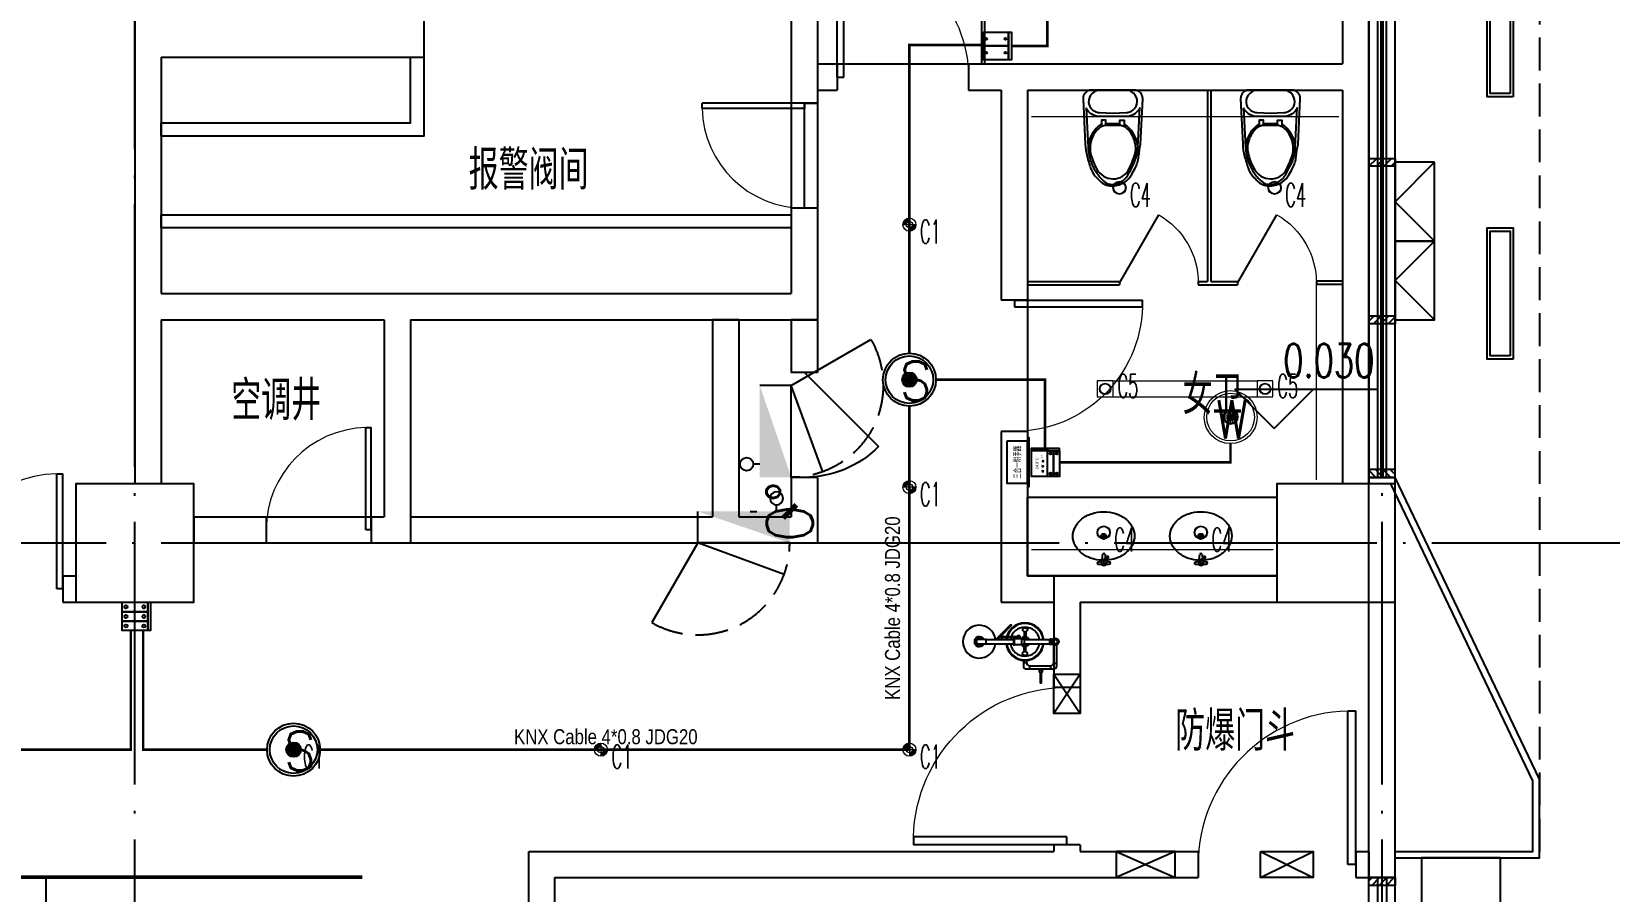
# Model space of a CAD drawing. Extents: x -621157 to 1764546, y -106808 to 741893.
# Drawn here: x 427137 to 439156, y 27345 to 33896 of the extents above; entities that cross this region are included whole.
import ezdxf
from ezdxf.enums import TextEntityAlignment as Align

# ---------------------------------------------------------------- set-up
doc = ezdxf.new("R2010")
doc.units = 0
doc.header["$LTSCALE"] = 1000
doc.header["$MEASUREMENT"] = 0
for name, pattern in [('XREF-A-101-平面图_t3$0$__DASH', [0.35, 0.25, -0.1]), ('XREF-A-101-平面图_t3$0$DASH', [0.35, 0.25, -0.1]), ('XREF-A-101-平面图_t3$0$DOTE', [2.42, 2, -0.2, 0.02, -0.2])]:
    doc.linetypes.add(name, pattern=pattern)
for name, color, linetype in [('0-底图', 7, 'Continuous'), ('abb-light', 7, 'Continuous'), ('KNX line', 3, 'Continuous'), ('L_ELEM', 40, 'Continuous'), ('push-button(abb)', 1, 'Continuous'), ('WIRE-控制', 6, 'Continuous'), ('WIRE-照明', 4, 'Continuous'), ('XREF-A-101-平面图_t3$0$1212121', 8, 'Continuous'), ('XREF-A-101-平面图_t3$0$A-COLUMN', 8, 'Continuous'), ('XREF-A-101-平面图_t3$0$A-CURTWALL', 8, 'Continuous'), ('XREF-A-101-平面图_t3$0$A-DIM_ELEV', 8, 'Continuous'), ('XREF-A-101-平面图_t3$0$A-DOTE', 8, 'Continuous'), ('XREF-A-101-平面图_t3$0$A-ROOM-CH', 8, 'Continuous'), ('XREF-A-101-平面图_t3$0$A-SEE', 8, 'Continuous'), ('XREF-A-101-平面图_t3$0$A-SURFACE', 8, 'Continuous'), ('XREF-A-101-平面图_t3$0$A-WALL', 8, 'Continuous'), ('XREF-A-101-平面图_t3$0$A-WALL-FILL', 8, 'Continuous'), ('XREF-A-101-平面图_t3$0$A-WINDOW', 8, 'Continuous'), ('XREF-A-101-平面图_t3$0$A-开启符号', 8, 'Continuous'), ('XREF-A-101-平面图_t3$0$A-背衬铝板', 8, 'Continuous'), ('XREF-A-101-平面图_t3$0$GROUND', 8, 'Continuous'), ('XREF-A-101-平面图_t3$0$I-LVTRY', 8, 'Continuous'), ('XREF-A-101-平面图_t3$0$I-WALL-GYPSUM', 8, 'Continuous'), ('XREF-A-101-平面图_t3$0$LVTRY', 8, 'Continuous'), ('XREF-A-101-平面图_t3$0$M-HOLE', 8, 'Continuous'), ('XREF-A-101-平面图_t3$0$P-EQUIPMENT', 8, 'Continuous'), ('XREF-A-101-平面图_t3$0$wipess', 8, 'Continuous'), ('XREF-A-101-平面图_t3$0$家具-实验室家具', 8, 'Continuous'), ('XREF-A-101-平面图_t3$0$水-尺寸', 8, 'Continuous'), ('控制系统', 6, 'Continuous')]:
    doc.layers.add(name, color=color, linetype=linetype)
doc.layers.add('KNX微波占空', color=4, linetype='Continuous', lineweight=0)
doc.layers.add('LIGHT-INF', color=6, linetype='Continuous', lineweight=0)
doc.styles.add('_TEL_DIM', font='SIMPLEX', dxfattribs={"width": 0.8, "height": 3.5, "bigfont": 'HZTXT'})
doc.styles.add('arch_dim', font='arial.ttf', dxfattribs={"width": 0.8})
doc.styles.add('INF DIM', font='SIMPLEX.SHX', dxfattribs={"width": 0.7, "bigfont": 'hztxt.shx'})
doc.styles.add('SC-25', font='simfang.ttf', dxfattribs={"height": 90})
doc.styles.get("Standard").update_dxf_attribs({"font": 'romans.shx', "bigfont": 'HZDXC.SHX'})
doc.styles.add('XREF-A-101-平面图_t3$0$-HZDXCROMANS', font='ROMANS.shx', dxfattribs={"bigfont": 'HZDXC.shx'})
doc.styles.add('XREF-A-101-平面图_t3$0$A-101-0-A-106-0(平面图）最终版参照底图_t3$0$XZC', font='simsun.ttc', dxfattribs={"width": 0.8})
doc.styles.add('XREF-A-101-平面图_t3$0$A-STANDARD', font='SIMPLEX', dxfattribs={"bigfont": 'GBCBIG'})
doc.linetypes.add('Ground', pattern='A,0.75,-0.125,[135,sr.shx,S=0.1,R=0,X=-0.15,Y=0],0.125,-0.125', length=1.125)
doc.linetypes.add('LED', pattern='A,6,-3.5,["LED",Standard,S=2.54,R=0,X=-2.54,Y=-1.27],-4.8', length=14.3)
doc.dimstyles.get("Standard").update_dxf_attribs({"dimscale": 100, "dimtxt": 3.5, "dimasz": 1, "dimexe": 2.5, "dimexo": 3, "dimgap": 1.5, "dimtad": 1, "dimdec": 0, "dimzin": 0, "dimdsep": 46, "dimtxsty": 'Standard', "dimblk": 'ARCHTICK', "dimcen": 0.09, "dimadec": 0, "dimazin": 0, "dimtfac": 1, "dimtdec": 0, "dimtix": 1, "dimtmove": 2, "dimatfit": 3, "dimfxl": 0, "dimtolj": 1, "dimtzin": 0, "dimarcsym": 0})

# ---------------------------------------------------------------- blocks, each defined once
blk = doc.blocks.new('XREF-A-101-平面图_t3$0$轴网')
at = {"layer": 'XREF-A-101-平面图_t3$0$A-DOTE', "linetype": 'XREF-A-101-平面图_t3$0$DOTE'}
for p, q in [((57000, -3300), (57000, 43300)), ((66500, -3300), (66500, 43300)), ((-3300, 30000), (69800, 30000))]:
    blk.add_line(p, q, dxfattribs=at)
blk = doc.blocks.new('XREF-A-101-平面图_t3$0$G$C869EB286')
at = {"layer": 'XREF-A-101-平面图_t3$0$A-WINDOW'}
h = blk.add_hatch(dxfattribs=at)
h.set_pattern_fill('ANSI31', color=256, scale=25)
h.set_pattern_definition([(45, (-143.957, -89940), (-28.0633, 28.0633), [])])
h.paths.add_polyline_path([(0, 60), (200, 60), (200, 0), (0, 0)])
blk.add_lwpolyline([(0, 60), (200, 60), (200, 0), (0, 0)], close=True, dxfattribs=at)
blk = doc.blocks.new('XREF-A-101-平面图_t3$0$柱网1F')
at = {"layer": 'XREF-A-101-平面图_t3$0$A-COLUMN'}
for points in [[(56550, -10450), (57450, -10450), (57450, -9550), (56550, -9550)], [(65700, -10450), (66600, -10450), (66600, -9550), (65700, -9550)]]:
    blk.add_lwpolyline(points, close=True, dxfattribs=at)
blk = doc.blocks.new('XREF-A-101-平面图_t3$0$ROOM')
at = {"layer": 'XREF-A-101-平面图_t3$0$A-ROOM-CH', "style": 'XREF-A-101-平面图_t3$0$-HZDXCROMANS', "width": 0.6}
for tag, p in [('中文房间名称', (0, -1000)), ('英文房间名称', (0, -1500))]:
    blk.add_attdef(tag, text='', height=300, dxfattribs=at).set_placement(p, align=Align.CENTER)
blk = doc.blocks.new('_ArchTick')
at = {"color": 0, "linetype": 'ByBlock', "const_width": 0.4}
blk.add_lwpolyline([(-0.5, -0.5), (0.5, 0.5)], dxfattribs=at)
blk = doc.blocks.new('*D25423')
at = {"layer": 'Defpoints', "color": 0}
blk.add_point((0, 0), dxfattribs=at)
blk.add_point((0, 0), dxfattribs=at)
blk.add_point((0, 0), dxfattribs=at)
blk.add_point((0, 0), dxfattribs=at)
at = {"layer": 'XREF-A-101-平面图_t3$0$水-尺寸', "color": 0, "linetype": 'ByBlock', "lineweight": -2}
blk.add_line((0, 300), (0, 250), dxfattribs=at)
blk.add_line((0, 300), (0, 250), dxfattribs=at)
blk.add_arc((0, 0), 0, 180, 180, dxfattribs=at)
at = {"layer": 'XREF-A-101-平面图_t3$0$水-尺寸', "color": 0, "linetype": 'ByBlock', "lineweight": -2, "xscale": 100, "yscale": 100, "zscale": 100}
for rotation in [90, 90.00000000000001]:
    blk.add_blockref('_ArchTick', (0, 0), dxfattribs=dict(at, rotation=rotation))
at = {"layer": 'XREF-A-101-平面图_t3$0$水-尺寸', "color": 0, "insert": (0, 0), "char_height": 350, "attachment_point": 5}
blk.add_mtext('\\A1;0%%d', dxfattribs=at)
blk = doc.blocks.new('XREF-A-101-平面图_t3$0$$lvtry$00000194')
at = {"color": 0}
for p, q in [((-17, -27), (-17, -17)), ((17, -27), (17, -17))]:
    blk.add_line(p, q, dxfattribs=at)
blk.add_lwpolyline([(14, -39, -0.067374), (92, -53, -0.088152), (166, -93, -0.105269), (218, -155, -0.121685), (235, -224, -0.121685), (218, -292, -0.105269), (166, -355, -0.088152), (92, -394, -0.078966), (0, -409, -0.078966), (-92, -394, -0.088152), (-166, -355, -0.105269), (-218, -292, -0.121685), (-235, -224, -0.121685), (-218, -155, -0.105269), (-166, -93, -0.088152), (-92, -53, -0.059935), (-23, -40, -0.059935)], format="xyb", dxfattribs=at)
for centre, radius in [((0, -27), 16.7), ((0, -221), 20), ((0, -221), 15)]:
    blk.add_circle(centre, radius, dxfattribs=at)
for centre, radius, start, end in [((0, -17), 16.7, 0, 180), ((-40, -17), 10.1, 106.6096, 258.1648), ((-64, 250), 259, 274.7069, 282.3732), ((-75, -197), 173, 71.36, 79.1873), ((-29, -63), 6.77, 155.344, 308.3224), ((-171, 35), 166, 324.8411, 338.1337), ((-171, 35), 170, 324.8411, 331.3523), ((-29, -63), 3.37, 155.344, 308.3224), ((100, -178), 170, 132.3141, 138.8253), ((100, -178), 166, 125.5327, 138.8253), ((-12, -42), 10.6, 201.8924, 261.774), ((-381, -99), 372, 2.3982, 6.7627), ((0, -80), 9.9, 201.7837, 338.2163), ((64, 250), 259, 257.6268, 265.2931), ((381, -99), 372, 170.1008, 177.6018), ((75, -197), 173, 100.8127, 110.4191), ((40, -17), 10.1, 281.8352, 73.3904)]:
    blk.add_arc(centre, radius, start, end, dxfattribs=at)
for p in [(0, -27), (0, -221)]:
    blk.add_point(p, dxfattribs=at)
blk = doc.blocks.new('XREF-A-101-平面图_t3$0$马桶A')
blk.add_wipeout([(227, 298), (227, 304), (226, 310), (225, 316), (223, 322), (221, 328), (219, 333), (215, 338), (212, 343), (207, 347), (203, 351), (198, 355), (193, 358), (187, 361), (181, 363), (175, 364), (169, 365), (163, 365), (-163, 365), (-169, 365), (-175, 364), (-181, 363), (-187, 361), (-193, 358), (-198, 355), (-203, 351), (-207, 347), (-212, 343), (-215, 338), (-219, 333), (-221, 328), (-224, 322), (-225, 316), (-226, 310), (-227, 304), (-227, 298), (-211, -47), (-208, -78), (-203, -108), (-197, -139), (-170, -228), (-164, -243), (-156, -259), (-148, -273), (-137, -287), (-115, -312), (-90, -335), (-82, -342), (-73, -348), (-63, -353), (-53, -357), (-43, -361), (-32, -363), (-22, -365), (-11, -365), (0, -365), (16, -363), (31, -360), (47, -356), (62, -350), (76, -343), (90, -335), (102, -327), (114, -317), (124, -306), (133, -294), (141, -281), (169, -230), (179, -209), (187, -186), (193, -163), (196, -140), (211, -47)]).dxf.layer = 'XREF-A-101-平面图_t3$0$wipess'
at = {"color": 35, "linetype": 'ByBlock'}
blk.add_line((53, 109), (-53, 109), dxfattribs=at)
at = {"color": 0, "linetype": 'Continuous'}
blk.add_lwpolyline([(227, 298, 0.431726), (163, 365), (-163, 365, 0.431435), (-227, 298), (-211, -47, 0.05293), (-197, -139, 0.015625), (-170, -228, 0.092508), (-137, -287, 0.041886), (-90, -335, 0.199313), (0, -365, 0.124065), (90, -335, 0.122705), (141, -281, 0.00916), (169, -230, 0.093585), (196, -140, -0.024039), (211, -47)], format="xyb", close=True, dxfattribs=at)
at = {"color": 35}
for points in [[(-101, 194), (0, 190), (101, 194, 0.31346), (183, 257, 0.214355), (170, 326, 0.233297), (103, 365), (-107, 365, 0.214741), (-170, 326, 0.214469), (-182, 253, 0.149897), (-150, 211, 0.149897), (-101, 194)], [(-204, 229), (-189, -72, 0.039846), (-181, -133, 0.096207), (-126, -263, 0.060028), (-69, -329, 0.204422), (0, -353, 0.133941), (69, -329, 0.129163), (125, -263, -0.000598), (157, -200, 0.056687), (181, -133, 0.051135), (189, -72), (204, 229, -0.272391), (111, 165), (-111, 165, -0.270676), (-204, 229)], [(107, 73, 0.09365), (83, 89, 0.098915), (54, 95), (-55, 95, 0.096282), (-83, 89, 0.096282), (-108, 73, 0.05557), (-140, 34, 0.05557), (-163, -11, 0.092989), (-174, -76, 0.063501), (-167, -129, 0.057856), (-124, -235, 0.268831), (0, -311, 0.294074), (124, -235, 0.034416), (167, -129, 0.087024), (174, -76, 0.134611), (140, 34, 0.061058), (107, 73)]]:
    blk.add_lwpolyline(points, format="xyb", close=True, dxfattribs=at)
at = {"color": 35, "linetype": 'ByBlock'}
for points in [[(-53, 95), (-53, 136), (-87, 136), (-87, 88)], [(53, 95), (53, 136), (86, 136), (86, 88)]]:
    blk.add_lwpolyline(points, dxfattribs=at)
for centre, start, end in [((52, -92), 124.5259, 171.7782), ((-52, -92), 8.2064, 55.4741)]:
    blk.add_arc(centre, 244, start, end, dxfattribs=at)
blk = doc.blocks.new('XREF-A-101-平面图_t3$0$A-VEGA-2-LAY-1-01（B栋办公楼）$0$$TCHSYS$APDOOR2D')
blk.add_line((0.5, 0), (0, 0.866))
at = {"lineweight": 13}
blk.add_arc((0.5, 0), 1, 120, 180, dxfattribs=at)
blk = doc.blocks.new('XREF-A-101-平面图_t3$0$A-101-0-A-106-0(平面图）最终版参照底图_t3$0$A$C852bf139')
at = {"ltscale": 100}
for points in [[(-25, 157), (-345, 157), (-345, 0), (-25, 0)], [(-370, 0), (-370, -13), (0, -13), (0, 0)]]:
    blk.add_lwpolyline(points, close=True, dxfattribs=at)
at = {"style": 'XREF-A-101-平面图_t3$0$A-101-0-A-106-0(平面图）最终版参照底图_t3$0$XZC', "width": 0.6}
blk.add_text('三合一烘手器', height=50, dxfattribs=at).set_placement((-185, 79), align=Align.MIDDLE_CENTER)
blk = doc.blocks.new('XREF-A-101-平面图_t3$0$G$C392A9A82')
at = {"layer": 'XREF-A-101-平面图_t3$0$LVTRY'}
for p, q in [((65270, -6650), (65270, -8108)), ((65295, -6650), (65295, -8108)), ((63900, -8108), (64600, -8108)), ((63900, -8133), (64600, -8133)), ((65200, -8108), (65270, -8108)), ((65200, -8133), (65300, -8133)), ((65295, -8108), (65500, -8108)), ((65300, -8133), (65500, -8133)), ((66300, -8106), (66100, -8106)), ((66300, -8131), (66100, -8131))]:
    blk.add_line(p, q, dxfattribs=at)
for points in [[(63550, -6450), (63575, -6450), (63575, -5950), (63550, -5950)], [(65800, -10350), (63900, -10350), (63900, -9750), (65800, -9750)]]:
    blk.add_lwpolyline(points, close=True, dxfattribs=at)
for points in [[(64600, -8108), (64600, -8133)], [(65200, -8108), (65200, -8133)], [(65500, -8108), (65500, -8133)], [(66100, -8106), (66100, -8131)]]:
    blk.add_lwpolyline(points, dxfattribs=at)
at = {"layer": 'XREF-A-101-平面图_t3$0$I-LVTRY', "rotation": 89.99999999999999}
blk.add_blockref('XREF-A-101-平面图_t3$0$A-101-0-A-106-0(平面图）最终版参照底图_t3$0$A$C852bf139', (63900, -9300), dxfattribs=at)
at = {"layer": 'XREF-A-101-平面图_t3$0$LVTRY'}
for p in [(64550, -7015), (65750, -7015)]:
    blk.add_blockref('XREF-A-101-平面图_t3$0$马桶A', p, dxfattribs=at)
at = {"layer": 'XREF-A-101-平面图_t3$0$LVTRY', "xscale": -600, "yscale": 600, "zscale": 25}
for p in [(64900, -8120), (65800, -8120)]:
    blk.add_blockref('XREF-A-101-平面图_t3$0$A-VEGA-2-LAY-1-01（B栋办公楼）$0$$TCHSYS$APDOOR2D', p, dxfattribs=at)
at = {"layer": 'XREF-A-101-平面图_t3$0$LVTRY', "rotation": 180.3060095053977}
for p in [(64481, -10271), (65221, -10271)]:
    blk.add_blockref('XREF-A-101-平面图_t3$0$$lvtry$00000194', p, dxfattribs=at)
blk = doc.blocks.new('XREF-A-101-平面图_t3$0$Shower_plan')
at = {"layer": 'XREF-A-101-平面图_t3$0$1212121'}
for p, q in [((-20, -112), (-20, -94)), ((-16, -314), (-16, -120)), ((16, -314), (16, -120)), ((20, -112), (20, -94)), ((164, -90), (164, -66)), ((184, -114), (208, -114)), ((212, -177), (208, -177)), ((212, -199), (208, -199)), ((215, -184), (220, -184)), ((215, -193), (220, -193)), ((-94, -290), (-90, -290)), ((-75, -301), (-18, -302)), ((-75, -315), (-22, -315)), ((-34, -355), (-31, -355)), ((75, -302), (17, -302)), ((75, -316), (22, -316)), ((94, -327), (90, -327)), ((160, -297), (160, -321)), ((184, -274), (208, -274)), ((-34, -361), (-31, -361)), ((-16, -607), (-16, -396)), ((16, -607), (16, -396))]:
    blk.add_line(p, q, dxfattribs=at)
for points in [[(-22, -120), (-22, -112), (22, -112), (22, -120)], [(-37, -500), (-34, -500), (-34, -346), (-37, -346)], [(24, -388), (-24, -388), (-24, -338), (-22, -336), (22, -336), (24, -338)]]:
    blk.add_lwpolyline(points, close=True, dxfattribs=at)
for points in [[(143, -321), (184, -321, 0.414214), (208, -297), (208, -90, 0.414214), (184, -66), (23, -66)], [(143, -297), (160, -297, 0.414214), (184, -273), (184, -114, 0.414214), (160, -90), (23, -90)], [(-111, -308, -0.092425), (-109, -301, -0.095768), (-106, -295, -0.100909), (-101, -292, -0.104872), (-94, -290, -0.001591), (-94, -290, -0.100909)], [(-93, -325, -0.034962), (-95, -325, -0.104872), (-101, -324, -0.100909), (-106, -320, -0.095768), (-110, -314, -0.092425), (-111, -308, -0.092425)], [(-37, -349, 0.153738), (-38, -347), (-43, -347, 0.078248), (-44, -349), (-44, -364, 0.153738), (-43, -367), (-38, -367, 0.153738), (-37, -364)], [(92, -292, -0.034962), (94, -292, -0.104872), (100, -293, -0.100909), (106, -297, -0.095768), (109, -303, -0.092425), (110, -310, -0.092425)], [(110, -310, -0.092425), (109, -316, -0.095768), (105, -322, -0.100909), (100, -326, -0.104872), (94, -327, -0.001591), (94, -327, -0.100909)], [(-16, -530), (-128, -419, -1), (-122, -414)], [(-122, -414), (-53, -483, -1)], [(-23, -388), (-23, -395, 0.154019), (-19, -396), (19, -396, 0.154019), (23, -395), (23, -388)], [(-37, -491), (-54, -491, -1), (-54, -483), (-37, -483)], [(-45, -491), (-16, -519, -1)]]:
    blk.add_lwpolyline(points, format="xyb", dxfattribs=at)
for points in [[(212, -177), (214, -177), (215, -179), (215, -198), (214, -199)], [(212, -199), (214, -199), (215, -198), (215, -179), (214, -177)], [(-24, -371), (-31, -371), (-31, -346), (-24, -346)], [(-22, -336), (-22, -314), (22, -314), (22, -336)], [(-34, -491), (-28, -491), (-28, -483), (-34, -483)], [(-31, -657), (-20, -637)], [(20, -637), (31, -657), (16, -684), (-16, -684), (-31, -657)]]:
    blk.add_lwpolyline(points, dxfattribs=at)
for points in [[(221, -201), (229, -201, 0.414214), (231, -199), (231, -194, -0.414214), (232, -193), (313, -193, 0.414214), (313, -192), (313, -185, 0.414214), (313, -184), (232, -184, -0.414214), (231, -183), (231, -177, 0.414214), (229, -176), (221, -176, 0.414214), (220, -177), (220, -199, 0.414214)], [(-106, -308, -0.092425), (-105, -301, -0.095768), (-102, -295, -0.100909), (-96, -292, -0.104872), (-90, -290, -0.104872), (-84, -292, -0.100909), (-79, -296, -0.095768), (-75, -301, -0.092425), (-74, -308, -0.092425), (-75, -315, -0.095768), (-79, -320, -0.100909), (-84, -324, -0.104872), (-90, -325, -0.104872), (-97, -324, -0.100909), (-102, -320, -0.095768), (-105, -314, -0.092425)], [(106, -310, -0.092425), (105, -316, -0.095768), (101, -322, -0.100909), (96, -326, -0.104872), (90, -327, -0.104872), (84, -325, -0.100909), (78, -322, -0.095768), (75, -316, -0.092425), (74, -309, -0.092425), (75, -303, -0.095768), (78, -297, -0.100909), (84, -293, -0.104872), (90, -292, -0.104872), (96, -293, -0.100909), (101, -297, -0.095768), (105, -303, -0.092425)], [(-20, -657), (-20, -607), (20, -607), (20, -657, -1)]]:
    blk.add_lwpolyline(points, format="xyb", close=True, dxfattribs=at)
for centre, radius in [((0, -78), 26.3), ((0, -78), 16.4), ((-60, -481), 3.91)]:
    blk.add_circle(centre, radius, dxfattribs=at)
for centre, radius, start, end in [((0, -309), 144, 96.5663, 263.4343), ((0, -309), 139, 96.804, 263.1966), ((0, -309), 111, 98.3801, 261.6205), ((0, -309), 144, 276.5663, 83.4343), ((0, -309), 139, 276.804, 83.1966), ((0, -309), 111, 278.6256, 81.375), ((0, -309), 36, 116.7475, 168.6934), ((0, -309), 36, 190.3072, 231.764), ((0, -309), 18.8, 149.7809, 195.9711), ((0, -309), 36, 10.3072, 62.4104), ((0, -309), 18.8, 344.0295, 27.2237), ((0, -309), 36, 308.7702, 348.6934), ((0, -657), 125, 97.5816, 82.419), ((0, -657), 37.5, 121.3804, 58.6121)]:
    blk.add_arc(centre, radius, start, end, dxfattribs=at)
blk = doc.blocks.new('XREF-A-101-平面图_t3$0$G$C45C07046')
at = {"layer": 'XREF-A-101-平面图_t3$0$家具-实验室家具', "color": 252, "rotation": 270.0000000129395}
blk.add_blockref('XREF-A-101-平面图_t3$0$Shower_plan', (164089, 29248), dxfattribs=at)
blk = doc.blocks.new('XREF-A-101-平面图_t3$0$WINDOW2DLIB$SYSLIB$00000001')
at = {"color": 0}
for points in [[(-0.5, 0.5), (-0.5, -0.5)], [(-0.5, 0.5), (0.5, 0.5)], [(0.5, -0.5), (0.5, 0.5)], [(0.5, 0.1667), (-0.5, 0.1667)], [(0.5, -0.1667), (-0.5, -0.1667)], [(-0.5, -0.5), (0.5, -0.5)]]:
    blk.add_lwpolyline(points, dxfattribs=at)
blk = doc.blocks.new('XREF-A-101-平面图_t3$0$DOOR2DLIB$SYSLIB$00000107')
at = {"color": 0}
for p, q in [((0.45, 0.975), (0.5, 0.975)), ((0.45, 0), (0.45, 0.975)), ((0.5, 0), (0.5, 0.975)), ((0.5, 0), (0.45, 0))]:
    blk.add_line(p, q, dxfattribs=at)
at = {"color": 0, "lineweight": 13}
blk.add_arc((0.475, 0), 0.975, 91.4693, 180, dxfattribs=at)
blk = doc.blocks.new('XREF-A-101-平面图_t3$0$DOOR2DLIB$SYSLIB$00000108')
at = {"color": 0}
for p, q in [((-0.5, 0), (-0.5, 0.4875)), ((-0.475, 0.4875), (-0.5, 0.4875)), ((-0.475, 0), (-0.475, 0.4875)), ((0.475, 0), (0.475, 0.4875)), ((0.475, 0.4875), (0.5, 0.4875)), ((0.5, 0), (0.5, 0.4875)), ((-0.5, 0), (-0.475, 0)), ((0.5, 0), (0.475, 0))]:
    blk.add_line(p, q, dxfattribs=at)
at = {"color": 0, "lineweight": 13}
for centre, start, end in [((-0.4875, 0), 0, 88.53072), ((0.4875, 0), 91.46928, 180)]:
    blk.add_arc(centre, 0.4875, start, end, dxfattribs=at)
blk = doc.blocks.new('XREF-A-101-平面图_t3$0$DOOR2DLIB$SYSLIB$00000101')
at = {"color": 0}
blk.add_line((0.5, 0), (-0.207, 0.707), dxfattribs=at)
blk.add_arc((0.5, 0), 1, 135, 180, dxfattribs=at)
blk = doc.blocks.new('Infinity011318499921231')
blk.add_circle((0, 0), 50)
at = {"color": 8}
blk.add_circle((0, 0), 45, dxfattribs=at)
at = {"style": 'INF DIM', "width": 0.5}
blk.add_text('C4', height=180, dxfattribs=at).set_placement((81, -144))
blk = doc.blocks.new('Infinity0113191599123')
blk.add_lwpolyline([(0, 0), (120, 0), (120, 120), (0, 120)], close=True)
blk.add_circle((60, 60), 42.9)
at = {"color": 8}
blk.add_circle((60, 60), 38.6, dxfattribs=at)
at = {"style": 'INF DIM', "width": 0.5}
blk.add_text('C5', height=180, dxfattribs=at).set_placement((154, -8))
blk = doc.blocks.new('A$Cffee1762')
h = blk.add_hatch(color=8)
h.dxf.hatch_style = 1
h.paths.add_polyline_path([(-50, 0), (-24, 0, -0.414214), (0, 24), (0, 50, 0.414214)])
h.paths.add_polyline_path([(0, -24), (0, -50, 0.414214), (50, 0), (24, 0, -0.414214)])
at = {"color": 8}
for points in [[(50, 0), (-50, 0)], [(0, 50), (0, -50)]]:
    blk.add_lwpolyline(points, dxfattribs=at)
blk.add_circle((0, 0), 50)
blk.add_circle((0, 0), 24.5, dxfattribs=at)
at = {"style": 'INF DIM', "width": 0.5}
blk.add_text('C1', height=180, dxfattribs=at).set_placement((81, -144))
blk = doc.blocks.new('*U24665')
at = {"layer": 'LIGHT-INF'}
blk.add_blockref('A$Cffee1762', (-71, 47), dxfattribs=at)
blk = doc.blocks.new('*U24664')
at = {"layer": 'LIGHT-INF', "color": 0, "linetype": 'ByBlock', "lineweight": -2}
for p in [(-4700, 0), (-2350, 0), (0, 0)]:
    blk.add_blockref('*U24665', p, dxfattribs=at)
blk = doc.blocks.new('G$C6C03BD24')
at = {"layer": 'LIGHT-INF', "color": 6, "linetype": 'LED', "ltscale": 0.05}
for p, q in [((63830, -6750), (66170, -6750)), ((63830, -10050), (65670, -10050))]:
    blk.add_line(p, q, dxfattribs=at)
at = {"layer": 'LIGHT-INF', "color": 6}
for p, q in [((64451, -8766), (65549, -8766)), ((64451, -8886), (65549, -8886))]:
    blk.add_line(p, q, dxfattribs=at)
at = {"layer": 'LIGHT-INF', "color": 6, "linetype": 'LED', "ltscale": 0.05}
blk.add_lwpolyline([(66000, -9520), (66000, -8033)], dxfattribs=at)
at = {"layer": 'LIGHT-INF', "color": 6}
for name, p in [('Infinity011318499921231', (64500, -7294)), ('Infinity011318499921231', (65682, -7294)), ('A$Cffee1762', (62900, -7575)), ('Infinity0113191599123', (64331, -8886)), ('Infinity0113191599123', (65549, -8886)), ('A$Cffee1762', (62900, -9575)), ('Infinity011318499921231', (64380, -9920)), ('Infinity011318499921231', (65120, -9920)), ('*U24664', (62971, -11622))]:
    blk.add_blockref(name, p, dxfattribs=at)
blk = doc.blocks.new('804')
at = {"layer": '控制系统'}
for p, q in [((27.2, 0), (-27.2, 0)), ((25.1, 10.4), (-25.1, -10.4)), ((-25.1, 10.4), (25.1, -10.4)), ((-19.2, 19.2), (19.2, -19.2)), ((19.2, 19.2), (-19.2, -19.2)), ((-10.4, 25.1), (10.4, -25.1)), ((10.4, 25.1), (-10.4, -25.1)), ((0, 27.2), (0, -27.2))]:
    blk.add_line(p, q, dxfattribs=at)
for radius in [112.4, 100.9, 31, 27.2]:
    blk.add_circle((0, 0), radius, dxfattribs=at)
at = {"color": 7, "style": '_TEL_DIM', "width": 0.8}
blk.add_text('s', height=250, dxfattribs=at).set_placement((-46.3, -88.8))
blk = doc.blocks.new('KNX微波占空')
at = {"layer": 'KNX微波占空'}
for p, q in [((11001.1, 35225.3), (11035.6, 35190.7)), ((11035.6, 35225.3), (11001.1, 35190.7)), ((11009, 35230.6), (11027.7, 35185.4)), ((11027.7, 35230.6), (11009, 35185.4)), ((11018.4, 35232.4), (11018.4, 35183.6)), ((11042.8, 35208), (10993.9, 35208)), ((11040.9, 35217.3), (10995.8, 35198.6)), ((10995.8, 35217.3), (11040.9, 35198.6))]:
    blk.add_line(p, q, dxfattribs=at)
for radius in [100.8, 90.6, 27.8, 24.4]:
    blk.add_circle((11018.4, 35208), radius, dxfattribs=at)
at = {"layer": 'KNX微波占空', "style": '_TEL_DIM', "width": 0.8}
blk.add_text('W', height=145.9, dxfattribs=at).set_placement((10963.4, 35126.9))
blk = doc.blocks.new('42')
at = {"color": 0}
for points in [[(0, 1256), (1246, 1256), (1246, 0), (0, 0)], [(0, 1256), (1128, 1256), (1128, 832), (0, 832)], [(0, 832), (1128, 832), (1128, 417), (0, 417)], [(1128, 1256), (1246, 1256), (1246, 0), (1128, 0)], [(0, 417), (1128, 417), (1128, 0), (0, 0)]]:
    blk.add_lwpolyline(points, close=True, dxfattribs=at)
for centre in [(170, 1044), (958, 1044), (170, 619), (170, 205), (958, 619), (958, 205)]:
    blk.add_circle(centre, 68, dxfattribs=at)
blk = doc.blocks.new('95')
at = {"color": 0}
for points in [[(0, 1977), (2007, 1977), (2007, 0), (0, 0)], [(0, 1977), (1807, 1977), (1807, 1002), (0, 1002)], [(1807, 1977), (2007, 1977), (2007, 0), (1807, 0)], [(0, 1002), (1807, 1002), (1807, 0), (0, 0)]]:
    blk.add_lwpolyline(points, close=True, dxfattribs=at)
for centre in [(214, 1489), (1592, 1489), (214, 514), (1592, 514)]:
    blk.add_circle(centre, 68, dxfattribs=at)
blk = doc.blocks.new('A$C5C940A98')
at = {"layer": 'abb-light'}
h = blk.add_hatch(dxfattribs=at)
h.set_pattern_fill('AR-SAND', color=0, style=0)
h.set_pattern_definition([(37.5, (-341033.5876, -432534.711), (-0.062993358, 1.926823769), [0, -1.52, 0, -1.7, 0, -1.625]), (7.5, (-341033.5876, -432534.711), (1.769776705, 2.822146065), [0, -0.82, 0, -1.37, 0, -0.525]), (327.5, (-341034.8176, -432534.711), (3.114141862, 0.0056590535), [0, -0.5, 0, -1.8, 0, -2.35]), (317.5, (-341034.8176, -432534.711), (3.006126605, 0.877675565), [0, -0.25, 0, -1.18, 0, -1.35])])
h.paths.add_polyline_path([(0.4, 2), (0.4, 2.4), (0.8, 2.4), (0.8, 2), (1.2, 2), (1.2, 1), (1, 1), (1, 0), (0.7, 0), (0.7, 1), (0.5, 1), (0.5, 0), (0.2, 0), (0.2, 1), (0, 1), (0, 2)])
at = {"layer": 'abb-light', "color": 0}
for p, q in [((0.4, 2), (0, 2)), ((0, 2), (0, 1)), ((0, 1), (0.2, 1)), ((0.2, 1), (0.2, 0)), ((0.2, 0), (0.5, 0)), ((0.4, 2), (0.4, 2.4)), ((0.4, 2.4), (0.8, 2.4)), ((0.5, 1), (0.5, 0)), ((0.5, 1), (0.7, 1)), ((0.7, 1), (0.7, 0)), ((0.7, 0), (1, 0)), ((0.8, 2.4), (0.8, 2)), ((0.8, 2), (1.2, 2)), ((1.2, 1), (1, 1)), ((1, 1), (1, 0)), ((1.2, 2), (1.2, 1))]:
    blk.add_line(p, q, dxfattribs=at)
blk = doc.blocks.new('17')
at = {"layer": 'push-button(abb)'}
h = blk.add_hatch(dxfattribs=at)
h.set_pattern_fill('AR-SAND', color=0, scale=0.156714, style=0)
h.set_pattern_definition([(37.5, (-5343464.5088, -6777426.59262), (-0.009871945873, 0.3019604054384), [0, -0.238205394623, 0, -0.2664139281965, 0, -0.254660372541]), (7.5, (-5343464.5088, -6777426.59262), (0.277348920048, 0.442270011284), [0, -0.128505541836, 0, -0.214698283311, 0, -0.08227488959]), (327.5, (-5343464.70156, -6777426.59262), (0.488029862559, 0.000886853343), [0, -0.078357037705, 0, -0.2820853357375, 0, -0.368278077213]), (317.5, (-5343464.70156, -6777426.59262), (0.4711023514, 0.137544114668), [0, -0.0391785188524, 0, -0.1849226089835, 0, -0.211564001803])])
edge = h.paths.add_edge_path()
edge.add_line((952, 1036), (952, 1043))
edge = h.paths.add_edge_path()
edge.add_line((952, 1043), (958, 1043))
edge = h.paths.add_edge_path()
edge.add_line((958, 1043), (958, 1036))
edge = h.paths.add_edge_path()
edge.add_line((958, 1036), (964, 1036))
edge = h.paths.add_edge_path()
edge.add_line((964, 1036), (964, 1021))
edge = h.paths.add_edge_path()
edge.add_line((964, 1021), (961, 1021))
edge = h.paths.add_edge_path()
edge.add_line((961, 1021), (961, 1005))
edge = h.paths.add_edge_path()
edge.add_line((952, 1036), (946, 1036))
edge = h.paths.add_edge_path()
edge.add_line((946, 1036), (946, 1021))
edge = h.paths.add_edge_path()
edge.add_line((946, 1021), (949, 1021))
edge = h.paths.add_edge_path()
edge.add_line((949, 1021), (949, 1005))
edge = h.paths.add_edge_path()
edge.add_line((949, 1005), (953, 1005))
edge = h.paths.add_edge_path()
edge.add_line((957, 1005), (961, 1005))
edge = h.paths.add_edge_path()
edge.add_line((953, 1021), (953, 1005))
edge = h.paths.add_edge_path()
edge.add_line((957, 1021), (957, 1005))
edge = h.paths.add_edge_path()
edge.add_line((953, 1021), (957, 1021))
at = {"color": 0}
for p, q in [((1625, 1603), (1659, 1639)), ((1628, 1378), (1662, 1342)), ((1659, 1639), (1693, 1603)), ((1662, 1342), (1696, 1378))]:
    blk.add_line(p, q, dxfattribs=at)
blk.add_line((1581, 0), (1750, 0))
for points in [[(0, 0), (0, 1730), (1750, 1730), (1750, 0)], [(1581, 0), (1581, 1730), (1750, 1730), (1750, 0)], [(1693, 1603), (1625, 1603)], [(1628, 1378), (1696, 1378)]]:
    blk.add_lwpolyline(points, dxfattribs=at)
for points in [[(1581, 1730), (1750, 1730), (1750, 1482), (1581, 1482)], [(1581, 1482), (1750, 1482), (1750, 1237), (1581, 1237)], [(1581, 1237), (1750, 1237), (1750, 988), (1581, 988)], [(1581, 988), (1750, 988), (1750, 748), (1581, 748)], [(0, 748), (1581, 748), (1581, 366), (0, 366)], [(0, 366), (1581, 366), (1581, 0), (0, 0)], [(1631, 887), (1697, 887), (1697, 880), (1631, 880)], [(1631, 868), (1697, 868), (1697, 861), (1631, 861)], [(1631, 846), (1697, 846), (1697, 839), (1631, 839)]]:
    blk.add_lwpolyline(points, close=True, dxfattribs=at)
for centre in [(169, 557), (169, 175), (1412, 557), (1412, 175)]:
    blk.add_circle(centre, 68, dxfattribs=at)
for centre, radius, start, end in [((283, 1022), 39.8, 25.42439, 115.78757), ((302, 1075), 40, 205.55465, 295.39802), ((345, 1010), 39.6, 131.50296, 226.45611), ((292, 1011), 39.8, 311.77933, 46.03585), ((358, 1033), 39.8, 81.07263, 170.70804), ((325, 1079), 39.8, 261.07263, 350.71152), ((1626, 1111), 39.8, 25.42439, 115.78757), ((1645, 1164), 40, 205.55465, 295.39802), ((1688, 1098), 39.6, 131.50296, 226.45611), ((1634, 1099), 39.8, 311.77933, 46.03585), ((1668, 1167), 39.8, 261.07263, 350.71152), ((1701, 1122), 39.8, 81.07263, 170.70804)]:
    blk.add_arc(centre, radius, start, end, dxfattribs=at)
at = {"layer": 'push-button(abb)', "color": 0}
for p, q in [((610, 998), (653, 998)), ((954, 1062), (917, 1025)), ((917, 1025), (930, 1025)), ((917, 1025), (930, 1025)), ((930, 1025), (930, 999)), ((930, 999), (978, 999)), ((954, 1062), (958, 1058)), ((958, 1058), (958, 1062)), ((958, 1062), (969, 1062)), ((969, 1062), (969, 1047)), ((969, 1047), (991, 1025)), ((978, 1025), (991, 1025)), ((991, 1025), (978, 1025)), ((978, 1025), (978, 999))]:
    blk.add_line(p, q, dxfattribs=at)
at = {"layer": 'push-button(abb)', "color": 0, "start_tangent": (-0.629293, -0.926018), "end_tangent": (-0.951434, -0.40575)}
for points in [[(612, 1065), (605, 1050), (612, 1038), (625, 1017), (622, 1006), (615, 1002)], [(626, 1065), (619, 1050), (626, 1038), (639, 1017), (636, 1006), (629, 1002)], [(641, 1065), (634, 1050), (641, 1038), (654, 1017), (651, 1006), (644, 1002)]]:
    blk.add_spline(points, degree=3, dxfattribs=at)
at = {"layer": 'push-button(abb)', "color": 0, "xscale": 15.67140754127548, "yscale": 15.67140754127548, "zscale": 15.67140754127548}
blk.add_blockref('A$C5C940A98', (946, 1005), dxfattribs=at)
at = {"layer": 'push-button(abb)', "color": 0, "attachment_point": 5, "style": 'SC-25'}
for s, insert, char_height, width in [('{\\fArial|b0|i0|c0|p34;FAN}', (338, 1130), 42.31, 465.44), ('{\\fArial|b0|i0|c0|p34;24.8\\fArial|b0|i0|c134|p34;%%D\\fArial|b0|i0|c0|p34;C}', (807, 1387), 169.77, 933.75), ('{\\fArial|b0|i0|c0|p34;OP.STATE}', (618, 1130), 42.31, 465.44), ('{\\fArial|b0|i0|c0|p34;MODE}', (951, 1130), 42.31, 465.44), ('{\\fArial|b0|i0|c0|p34;PM2.5}', (1226, 1134), 42.31, 465.44), ('{\\fArial|b0|i0|c0|p34;24.8\\fArial|b0|i0|c134|p34;%%D\\fArial|b0|i0|c0|p34;C}', (1227, 1035), 34.48, 189.62)]:
    blk.add_mtext(s, dxfattribs=dict(at, insert=insert, char_height=char_height, width=width))
blk = doc.blocks.new('G$C51B1E2D8')
at = {"layer": 'KNX line', "ltscale": 73.427512, "const_width": 20}
for points in [[(63777, -6314), (64050, -6314), (64050, -5977)], [(63000, -8655), (63000, -6306), (63561, -6306)], [(63202, -8856), (64033, -8856), (64033, -9376)], [(58511, -11675), (63000, -11675), (63000, -9058)], [(64144, -9485), (65446, -9485), (65446, -9343)], [(52511, -11675), (57069, -11675), (57069, -10768)], [(57163, -10768), (57163, -11675), (58107, -11675)]]:
    blk.add_lwpolyline(points, dxfattribs=at)
at = {"color": 0, "xscale": 0.1075982883224435, "yscale": 0.1075982883224435, "zscale": 0.1075982883224435}
blk.add_blockref('95', (63561, -6420), dxfattribs=at)
at = {"xscale": 0.12355981350834, "yscale": 0.12355981350834, "zscale": 0.12355981350834, "rotation": 90}
blk.add_blockref('17', (64144, -9593), dxfattribs=at)
at = {"xscale": 0.1736934844650509, "yscale": 0.1736934844650509, "zscale": 0.1736934844650509}
blk.add_blockref('42', (57002, -10768), dxfattribs=at)
at = {"layer": 'KNX微波占空', "xscale": 2, "yscale": 2, "zscale": 2}
blk.add_blockref('KNX微波占空', (43410, -79557), dxfattribs=at)
at = {"layer": 'L_ELEM', "xscale": 1.795252225519288, "yscale": 1.795252225519288, "zscale": 1.795252225519288}
for p in [(63000, -8856), (58309, -11675)]:
    blk.add_blockref('804', p, dxfattribs=at)
at = {"layer": 'KNX line', "insert": (62814, -11296, -1), "char_height": 114.29, "width": 1395.51, "attachment_point": 1, "rotation": 90, "style": 'arch_dim'}
blk.add_mtext('KNX Cable 4*0.8 JDG20', dxfattribs=at)
at = {"layer": 'KNX line', "insert": (59988, -11519, -1), "char_height": 114.29, "width": 1395.51, "attachment_point": 1, "style": 'arch_dim'}
blk.add_mtext('KNX Cable 4*0.8 JDG20', dxfattribs=at)
blk = doc.blocks.new('XREF-A-101-平面图_t3$0$单出口消火栓新')
for p, q in [((-240, 700), (-846.2, 1050)), ((-479.4, 42.2), (-240, 700)), ((-240, 0), (-240, 700)), ((-240, 700), (0, 700))]:
    blk.add_line(p, q)
at = {"color": 0, "linetype": 'XREF-A-101-平面图_t3$0$DASH'}
blk.add_arc((-240, 700), 700, 150, 270, dxfattribs=at)
blk.add_solid([(-240, 0), (0, 0), (0, 700)])
at = {"layer": 'XREF-A-101-平面图_t3$0$水-尺寸', "linetype": 'ByBlock'}
dim = blk.add_angular_dim_3p(base=(0, 0), center=(0, 0), p1=(0, 0), p2=(0, 0), dimstyle='Standard', dxfattribs=at)
dim.commit()
dim.dimension.update_dxf_attribs({"geometry": '*D25423', "text_midpoint": (0, 0)})
blk = doc.blocks.new('*U25270')
at = {"layer": 'XREF-A-101-平面图_t3$0$P-EQUIPMENT', "color": 10}
blk.add_line((-100, 0), (-100, -50), dxfattribs=at)
at = {"layer": 'XREF-A-101-平面图_t3$0$P-EQUIPMENT'}
blk.add_circle((-100, -100), 50, dxfattribs=at)
at = {"layer": 'XREF-A-101-平面图_t3$0$P-EQUIPMENT', "xscale": -1, "rotation": 90}
blk.add_blockref('XREF-A-101-平面图_t3$0$单出口消火栓新', (0, 0), dxfattribs=at)
blk = doc.blocks.new('XREF-A-101-平面图_t3$0$G$C156FCA62')
at = {"layer": 'XREF-A-101-平面图_t3$0$P-EQUIPMENT', "xscale": -1, "rotation": 180}
blk.add_blockref('*U25270', (61988, 30240), dxfattribs=at)
blk = doc.blocks.new('*U25375')
at = {"layer": 'XREF-A-101-平面图_t3$0$P-EQUIPMENT', "color": 10}
blk.add_line((-100, 0), (-100, -50), dxfattribs=at)
at = {"layer": 'XREF-A-101-平面图_t3$0$P-EQUIPMENT'}
blk.add_circle((-100, -100), 50, dxfattribs=at)
at = {"layer": 'XREF-A-101-平面图_t3$0$P-EQUIPMENT', "xscale": -1, "rotation": 90}
blk.add_blockref('XREF-A-101-平面图_t3$0$单出口消火栓新', (0, 0), dxfattribs=at)
blk = doc.blocks.new('XREF-A-101-平面图_t3$0$G$C646F86AA')
at = {"layer": 'XREF-A-101-平面图_t3$0$P-EQUIPMENT', "rotation": 270}
blk.add_blockref('*U25375', (61760, 30500), dxfattribs=at)
blk = doc.blocks.new('XREF-A-101-平面图_t3')
at = {"layer": 'XREF-A-101-平面图_t3$0$A-CURTWALL'}
for p, q in [((266533, 30500), (266533, 40033)), ((266600, 30500), (266600, 40100)), ((266467, 30500), (266467, 39967)), ((266400, 30500), (266400, 39900))]:
    blk.add_line(p, q, dxfattribs=at)
at = {"layer": 'XREF-A-101-平面图_t3$0$A-SEE', "linetype": 'XREF-A-101-平面图_t3$0$DASH'}
blk.add_lwpolyline([(247200, 41200), (247200, 41200), (267700, 41200), (267700, 27600), (267700, 27600)], dxfattribs=at)
at = {"layer": 'XREF-A-101-平面图_t3$0$A-SURFACE'}
for points in [[(267500, 33400), (267300, 33400), (267300, 34400), (267500, 34400)], [(267475, 33425), (267325, 33425), (267325, 34375), (267475, 34375)], [(267500, 31400), (267300, 31400), (267300, 32400), (267500, 32400)], [(267475, 31425), (267325, 31425), (267325, 32375), (267475, 32375)]]:
    blk.add_lwpolyline(points, close=True, dxfattribs=at)
for points in [[(266600, 27600), (267700, 27600), (267700, 28200), (266600, 30500), (266400, 30500), (266400, 30450)], [(266600, 27650), (267650, 27650), (267650, 28189), (266568, 30450), (266450, 30450)]]:
    blk.add_lwpolyline(points, dxfattribs=at)
at = {"layer": 'XREF-A-101-平面图_t3$0$A-WALL'}
for p, q in [((266400, 36200), (266400, 33650)), ((266400, 33650), (266400, 33450)), ((266400, 33450), (266400, 30450)), ((266300, 27650), (266400, 27650)), ((266400, 27650), (266400, 27450)), ((266300, 27450), (266400, 27450))]:
    blk.add_line(p, q, dxfattribs=at)
blk.add_lwpolyline([(266300, 27650), (266300, 27450)], dxfattribs=at)
at = {"layer": 'XREF-A-101-平面图_t3$0$A-WALL-FILL', "color": 171}
for p, q in [((266400, 27450), (266400, 30500)), ((266400, 30500), (266600, 30500)), ((266600, 27450), (266600, 30500))]:
    blk.add_line(p, q, dxfattribs=at)
blk.add_lwpolyline([(266400, 27450), (266600, 27450)], dxfattribs=at)
at = {"layer": 'XREF-A-101-平面图_t3$0$A-WINDOW'}
blk.add_lwpolyline([(262100, 33350), (262200, 33350), (262200, 32550), (262100, 32550)], close=True, dxfattribs=at)
at = {"layer": 'XREF-A-101-平面图_t3$0$A-开启符号', "linetype": 'Continuous'}
for points in [[(266900, 32900), (266600, 32900), (266600, 32300), (266900, 32300)], [(266900, 32300), (266600, 32300), (266600, 31700), (266900, 31700)]]:
    blk.add_lwpolyline(points, close=True, dxfattribs=at)
for points in [[(266900, 32900), (266600, 32600), (266900, 32300)], [(266900, 32300), (266600, 32000), (266900, 31700)]]:
    blk.add_lwpolyline(points, dxfattribs=at)
at = {"layer": 'XREF-A-101-平面图_t3$0$A-背衬铝板', "color": 6, "linetype": 'XREF-A-101-平面图_t3$0$__DASH', "ltscale": 0.5, "const_width": 30}
blk.add_lwpolyline([(266500, 36470), (266500, 30500)], dxfattribs=at)
at = {"layer": 'XREF-A-101-平面图_t3$0$GROUND'}
for p, q in [((266800, 27600), (266800, 24000)), ((267400, 27600), (266800, 27600)), ((267400, 27600), (267400, 23400))]:
    blk.add_line(p, q, dxfattribs=at)
blk.add_blockref('XREF-A-101-平面图_t3$0$G$C156FCA62', (200000, 0))
at = {"layer": 'XREF-A-101-平面图_t3$0$A-COLUMN'}
blk.add_blockref('XREF-A-101-平面图_t3$0$柱网1F', (200000, 40000), dxfattribs=at)
at = {"layer": 'XREF-A-101-平面图_t3$0$A-DOTE'}
blk.add_blockref('XREF-A-101-平面图_t3$0$轴网', (200000, 0), dxfattribs=at)
at = {"layer": 'XREF-A-101-平面图_t3$0$A-ROOM-CH'}
ref = blk.add_blockref('XREF-A-101-平面图_t3$0$ROOM', (259999, 33692), dxfattribs=at)
ref.add_attrib('中文房间名称', '报警阀间', dxfattribs={"height": 300, "style": 'XREF-A-101-平面图_t3$0$-HZDXCROMANS', "width": 0.8}).set_placement((259999, 32692), align=Align.CENTER)
ref = blk.add_blockref('XREF-A-101-平面图_t3$0$ROOM', (258076, 31936), dxfattribs=at)
ref.add_attrib('中文房间名称', '空调井', dxfattribs={"height": 300, "style": 'XREF-A-101-平面图_t3$0$-HZDXCROMANS', "width": 0.8}).set_placement((258076, 30936), align=Align.CENTER)
ref = blk.add_blockref('XREF-A-101-平面图_t3$0$ROOM', (265209, 31979), dxfattribs=at)
ref.add_attrib('中文房间名称', '女卫', dxfattribs={"height": 300, "style": 'XREF-A-101-平面图_t3$0$-HZDXCROMANS', "width": 0.8}).set_placement((265209, 30979), align=Align.CENTER)
ref = blk.add_blockref('XREF-A-101-平面图_t3$0$ROOM', (265381, 29418), dxfattribs=at)
ref.add_attrib('中文房间名称', '防爆门斗', dxfattribs={"height": 300, "style": 'XREF-A-101-平面图_t3$0$-HZDXCROMANS', "width": 0.8}).set_placement((265381, 28418), align=Align.CENTER)
at = {"layer": 'XREF-A-101-平面图_t3$0$A-WINDOW', "rotation": 180}
for p in [(266600, 32930), (266600, 31730), (266600, 27450)]:
    blk.add_blockref('XREF-A-101-平面图_t3$0$G$C869EB286', p, dxfattribs=at)
at = {"layer": 'XREF-A-101-平面图_t3$0$A-WINDOW', "xscale": -1}
blk.add_blockref('XREF-A-101-平面图_t3$0$G$C869EB286', (266600, 30500), dxfattribs=at)
at = {"layer": 'XREF-A-101-平面图_t3$0$A-WINDOW', "xscale": 6999.999999946682, "yscale": 200, "zscale": 6999.999999946682, "rotation": 90}
blk.add_blockref('XREF-A-101-平面图_t3$0$WINDOW2DLIB$SYSLIB$00000001', (266500, 23950), dxfattribs=at)
blk.add_blockref('XREF-A-101-平面图_t3$0$G$C392A9A82', (199900, 40100))
at = {"layer": 'XREF-A-101-平面图_t3$0$A-DIM_ELEV'}
for p, q in [((265679, 30871), (265379, 31171)), ((265379, 31171), (266458, 31171)), ((265679, 30871), (265979, 31171))]:
    blk.add_line(p, q, dxfattribs=at)
at = {"layer": 'XREF-A-101-平面图_t3$0$A-WALL'}
for p, q in [((266200, 36200), (266200, 33650)), ((262200, 33650), (262350, 33650)), ((262200, 33650), (262200, 33450)), ((263350, 33650), (263700, 33650)), ((263700, 33650), (266200, 33650)), ((262200, 33450), (262350, 33450)), ((263350, 33450), (263600, 33450)), ((263600, 33450), (263600, 31850)), ((263800, 33450), (263800, 31850)), ((263800, 33450), (266200, 33450)), ((266200, 33450), (266200, 30450)), ((261400, 31700), (261400, 30200)), ((261600, 31700), (261400, 31700)), ((261600, 31700), (261600, 30200)), ((262000, 31700), (262000, 31300)), ((262200, 31700), (262000, 31700)), ((262200, 31700), (262200, 31300)), ((263600, 30850), (263600, 29550)), ((263800, 30850), (263800, 29750)), ((262000, 30500), (262000, 30200)), ((262200, 30500), (262200, 30000)), ((266400, 30450), (266200, 30450)), ((259100, 30200), (261400, 30200)), ((259100, 30200), (259100, 30000)), ((261600, 30200), (262000, 30200)), ((259100, 30000), (261500, 30000)), ((261500, 30000), (262200, 30000)), ((263800, 29750), (264000, 29750)), ((264000, 29750), (264000, 28900)), ((264000, 29750), (265700, 29750)), ((265700, 29750), (265700, 29550)), ((263600, 29550), (264000, 29550)), ((264200, 29550), (264200, 28900)), ((264200, 29550), (265700, 29550)), ((260000, 27200), (260000, 27650)), ((260000, 27650), (264000, 27650)), ((264000, 27700), (264000, 27650)), ((264200, 27700), (264200, 27650)), ((264200, 27650), (265100, 27650)), ((260200, 27200), (260200, 27450)), ((260200, 27450), (264100, 27450)), ((264100, 27450), (265100, 27450))]:
    blk.add_line(p, q, dxfattribs=at)
for points in [[(259200, 33700), (259200, 33100), (257200, 33100), (257200, 33200), (259100, 33200), (259100, 33700), (259200, 33700)], [(262350, 33650), (262350, 33450)], [(263350, 33650), (263350, 33450)], [(263800, 31850), (263600, 31850)], [(262200, 31300), (262000, 31300)], [(263800, 30850), (263600, 30850)], [(262200, 30500), (262000, 30500)], [(264200, 28900), (264000, 28900)], [(264200, 27700), (264000, 27700)], [(265100, 27650), (265100, 27450)]]:
    blk.add_lwpolyline(points, dxfattribs=at)
blk.add_lwpolyline([(257200, 32500), (262000, 32500), (262000, 32400), (257200, 32400)], close=True, dxfattribs=at)
at = {"layer": 'XREF-A-101-平面图_t3$0$A-WALL-FILL', "color": 171}
for p, q in [((259200, 36300), (259200, 33700)), ((262000, 36300), (262000, 33350)), ((262200, 36300), (262200, 33350)), ((257000, 34740), (257000, 33800)), ((257000, 33800), (257000, 31800)), ((257200, 33700), (259200, 33700)), ((257200, 33700), (257200, 31900)), ((262000, 32550), (262000, 31900)), ((262200, 32550), (262200, 31700)), ((257200, 31900), (259000, 31900)), ((259000, 31900), (262000, 31900)), ((257000, 31800), (257000, 30450)), ((257200, 31700), (258900, 31700)), ((257200, 31700), (257200, 30450)), ((258900, 31700), (258900, 30200)), ((259100, 31700), (259100, 30000)), ((259100, 31700), (262200, 31700)), ((257200, 30450), (257000, 30450)), ((257450, 30200), (258000, 30200)), ((257450, 30200), (257450, 30000)), ((258800, 30200), (258900, 30200)), ((257450, 30000), (258000, 30000)), ((258800, 30000), (259100, 30000))]:
    blk.add_line(p, q, dxfattribs=at)
for points in [[(262200, 33350), (262000, 33350)], [(262200, 32550), (262000, 32550)], [(258000, 30200), (258000, 30000)], [(258800, 30200), (258800, 30000)]]:
    blk.add_lwpolyline(points, dxfattribs=at)
at = {"layer": 'XREF-A-101-平面图_t3$0$A-WINDOW'}
for p, q in [((262350, 33650), (263350, 33650)), ((262000, 33350), (262000, 32550)), ((263800, 31850), (263800, 30850)), ((258000, 30200), (258800, 30200))]:
    blk.add_line(p, q, dxfattribs=at)
at = {"layer": 'XREF-A-101-平面图_t3$0$I-WALL-GYPSUM'}
for p, q in [((256450, 29750), (256550, 29750)), ((256550, 29750), (256550, 29550)), ((256450, 29550), (256550, 29550))]:
    blk.add_line(p, q, dxfattribs=at)
blk.add_lwpolyline([(256450, 29750), (256450, 29550)], dxfattribs=at)
at = {"layer": 'XREF-A-101-平面图_t3$0$M-HOLE'}
for points in [[(264000, 29000), (264200, 29000), (264200, 28700), (264000, 28700)], [(264475, 27450), (264925, 27450), (264925, 27650), (264475, 27650)], [(265575, 27650), (265975, 27650), (265975, 27450), (265575, 27450)]]:
    blk.add_lwpolyline(points, close=True, dxfattribs=at)
for points in [[(264000, 29000), (264200, 28700)], [(264200, 29000), (264000, 28700)], [(264475, 27650), (264925, 27450)], [(264925, 27650), (264475, 27450)], [(265575, 27450), (265975, 27650)], [(265575, 27650), (265975, 27450)]]:
    blk.add_lwpolyline(points, dxfattribs=at)
for name, p in [('XREF-A-101-平面图_t3$0$G$C646F86AA', (200000, 0)), ('XREF-A-101-平面图_t3$0$G$C646F86AA', (200000, 0)), ('XREF-A-101-平面图_t3$0$G$C45C07046', (100000, 0))]:
    blk.add_blockref(name, p)
at = {"layer": 'XREF-A-101-平面图_t3$0$A-WINDOW'}
for name, p, xscale, yscale, zscale in [('XREF-A-101-平面图_t3$0$DOOR2DLIB$SYSLIB$00000107', (262850, 33550), -1000, 1000, -1000), ('XREF-A-101-平面图_t3$0$DOOR2DLIB$SYSLIB$00000107', (258400, 30100), 800, 800, 800), ('XREF-A-101-平面图_t3$0$DOOR2DLIB$SYSLIB$00000108', (255550, 29650), 1800, 1800, 1800), ('XREF-A-101-平面图_t3$0$DOOR2DLIB$SYSLIB$00000107', (265700, 27550), 1200, 1200, 1200)]:
    blk.add_blockref(name, p, dxfattribs=dict(at, xscale=xscale, yscale=yscale, zscale=zscale))
at = {"layer": 'XREF-A-101-平面图_t3$0$A-WINDOW', "rotation": 270.0000000000008}
for name, p, xscale, yscale, zscale in [('XREF-A-101-平面图_t3$0$DOOR2DLIB$SYSLIB$00000107', (262100, 32950), -800, -800, -800), ('XREF-A-101-平面图_t3$0$DOOR2DLIB$SYSLIB$00000107', (263700, 31350), -1000, 1000, -1000), ('XREF-A-101-平面图_t3$0$DOOR2DLIB$SYSLIB$00000101', (262100, 30900), -800, 800, -800), ('XREF-A-101-平面图_t3$0$DOOR2DLIB$SYSLIB$00000107', (264100, 28300), 1200, -1200, 1200)]:
    blk.add_blockref(name, p, dxfattribs=dict(at, xscale=xscale, yscale=yscale, zscale=zscale))
at = {"layer": 'XREF-A-101-平面图_t3$0$A-DIM_ELEV', "color": 7, "style": 'XREF-A-101-平面图_t3$0$A-STANDARD', "width": 0.705882}
blk.add_text('0.030', height=255, dxfattribs=at).set_placement((265748, 31261))

msp = doc.modelspace()

# ---------------------------------------------------------------- block references
at = {"layer": '0-底图'}
msp.add_blockref('XREF-A-101-平面图_t3', (170924, 0), dxfattribs=at)

# ---------------------------------------------------------------- next in the draw order: linework, layer by layer
at = {"layer": 'WIRE-控制', "linetype": 'Ground', "const_width": 30}
msp.add_lwpolyline([(376861, 33662), (374053, 33662, 0.414214), (374003, 33612), (374003, 27504, 0.414214), (374053, 27454), (429656, 27454)], format="xyb", dxfattribs=at)
at = {"layer": 'WIRE-控制', "linetype": 'Ground'}
msp.add_lwpolyline([(427249, 26250), (427249, 27454)], dxfattribs=at)

# ---------------------------------------------------------------- next in the draw order: block references
at = {"layer": 'WIRE-照明'}
msp.add_blockref('G$C6C03BD24', (370924, 40000), dxfattribs=at)

# ---------------------------------------------------------------- next in the draw order: block references
msp.add_blockref('G$C51B1E2D8', (370824, 40100), dxfattribs=at)

doc.saveas('drawing.dxf')
